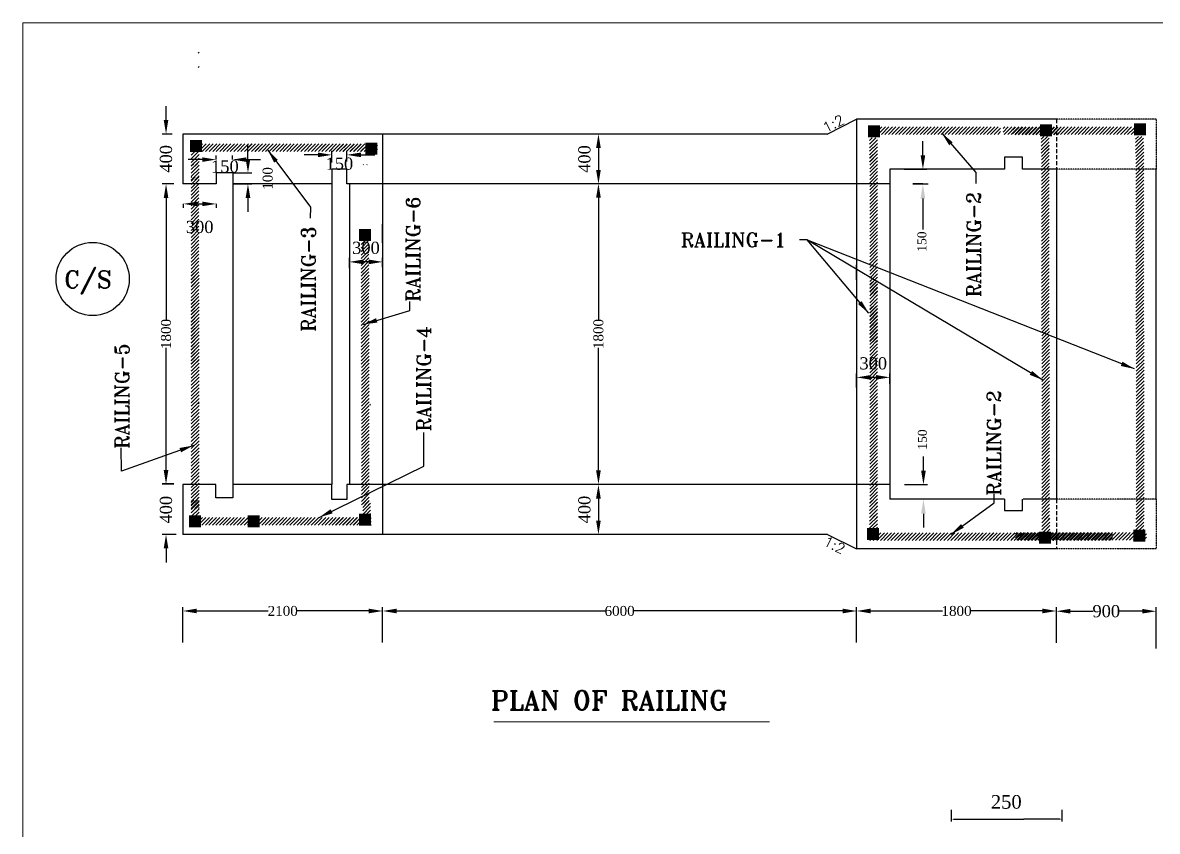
# Model space of a CAD drawing. Extents: x -298162 to 1078160, y -513173 to -216568.
# Drawn here: x 651292 to 679738, y -266409 to -246130 of the extents above; entities that cross this region are included whole.
import ezdxf

# ---------------------------------------------------------------- set-up
doc = ezdxf.new("R2010")
doc.units = 0
doc.header["$MEASUREMENT"] = 0
doc.linetypes.add('DASHED', pattern=[0.75, 0.5, -0.25])
doc.layers.get('0').update_dxf_attribs({"linetype": 'CONTINUOUS'})
doc.layers.get('DEFPOINTS').update_dxf_attribs({"linetype": 'CONTINUOUS'})
doc.layers.add('LINE', color=7, linetype='CONTINUOUS')
doc.styles.add('BIG', font='ROMANT.SHX')
doc.styles.add('SMALL', font='ROMANS.SHX')
doc.styles.get("Standard").update_dxf_attribs({"font": 'times.ttf', "height": 250})
doc.styles.add('TNR', font='times.ttf')
doc.dimstyles.new('3', dxfattribs={"dimtxt": 225, "dimasz": 350, "dimexe": 100, "dimexo": 25, "dimgap": 9, "dimtad": 0, "dimdec": 0, "dimzin": 0, "dimdsep": 46, "dimtxsty": 'Standard', "dimcen": 0, "dimclrt": 256, "dimadec": 0, "dimazin": 0, "dimtfac": 1, "dimtdec": 0, "dimtofl": 0, "dimtmove": 2, "dimatfit": 3, "dimfxl": 1, "dimtolj": 1, "dimtzin": 0, "dimarcsym": 0})

# ---------------------------------------------------------------- blocks, each defined once
blk = doc.blocks.new('*D258')
at = {"layer": 'DEFPOINTS', "color": 0, "lineweight": -2}
for p in [(655110, -257704), (654886, -258966), (655163, -258966)]:
    blk.add_point(p, dxfattribs=at)
at = {"layer": 'LINE', "color": 0, "lineweight": -2}
for p, q in [((654886, -257354), (654886, -257004)), ((655085, -257704), (654786, -257704)), ((655138, -258966), (654786, -258966)), ((654886, -259316), (654886, -259666))]:
    blk.add_line(p, q, dxfattribs=at)
for points in [[(654828, -257354), (654944, -257354), (654886, -257704)], [(654828, -259316), (654944, -259316), (654886, -258966)]]:
    blk.add_solid(points, dxfattribs=at)
at = {"layer": 'LINE', "insert": (654886, -258344), "char_height": 250, "attachment_point": 5, "rotation": 90}
blk.add_mtext('\\A1;{\\H1.222x;\\C7;400}', dxfattribs=at)
blk = doc.blocks.new('*D260')
at = {"layer": 'DEFPOINTS', "color": 0, "lineweight": -2}
for p in [(666209, -257713), (665727, -258966), (666209, -258966)]:
    blk.add_point(p, dxfattribs=at)
at = {"layer": 'LINE', "color": 0, "lineweight": -2}
for p, q in [((666184, -257713), (665627, -257713)), ((665727, -258063), (665727, -258616)), ((666184, -258966), (665627, -258966))]:
    blk.add_line(p, q, dxfattribs=at)
for points in [[(665668, -258063), (665785, -258063), (665727, -257713)], [(665668, -258616), (665785, -258616), (665727, -258966)]]:
    blk.add_solid(points, dxfattribs=at)
at = {"layer": 'LINE', "insert": (665377, -258340), "char_height": 250, "attachment_point": 5, "rotation": 90}
blk.add_mtext('\\A1;{\\H1.222x;\\C7;400}', dxfattribs=at)
blk = doc.blocks.new('*D261')
at = {"layer": 'DEFPOINTS', "color": 0, "lineweight": -2}
for p in [(672200, -255025), (672200, -255303), (673035, -255210)]:
    blk.add_point(p, dxfattribs=at)
at = {"layer": 'LINE', "color": 0, "lineweight": -2}
for p, q in [((672200, -255278), (672200, -254925)), ((672685, -255025), (672550, -255025)), ((673035, -255185), (673035, -254925))]:
    blk.add_line(p, q, dxfattribs=at)
for points in [[(672550, -254967), (672550, -255083), (672200, -255025)], [(672685, -254967), (672685, -255083), (673035, -255025)]]:
    blk.add_solid(points, dxfattribs=at)
at = {"layer": 'LINE', "insert": (672617, -254675), "char_height": 250, "attachment_point": 5}
blk.add_mtext('\\A1;{\\H1.222x;\\C7;300}', dxfattribs=at)
blk = doc.blocks.new('*D262')
at = {"layer": 'DEFPOINTS', "color": 0, "lineweight": -2}
for p in [(656142, -249588), (656553, -249564), (656553, -249588)]:
    blk.add_point(p, dxfattribs=at)
at = {"layer": 'LINE', "color": 0, "lineweight": -2}
for p, q in [((656142, -249563), (656142, -249464)), ((656553, -249563), (656553, -249464)), ((655792, -249564), (655442, -249564)), ((656903, -249564), (657253, -249564))]:
    blk.add_line(p, q, dxfattribs=at)
for points in [[(655792, -249506), (655792, -249622), (656142, -249564)], [(656903, -249506), (656903, -249622), (656553, -249564)]]:
    blk.add_solid(points, dxfattribs=at)
at = {"layer": 'LINE', "insert": (656363, -249738), "char_height": 250, "attachment_point": 5}
blk.add_mtext('\\A1;{\\H1.222x;\\C7;150}', dxfattribs=at)
blk = doc.blocks.new('*D263')
at = {"layer": 'DEFPOINTS', "color": 0, "lineweight": -2}
for p in [(655068, -248922), (654886, -250175), (655091, -250175)]:
    blk.add_point(p, dxfattribs=at)
at = {"layer": 'LINE', "color": 0, "lineweight": -2}
for p, q in [((654886, -248572), (654886, -248222)), ((655043, -248922), (654786, -248922)), ((655066, -250175), (654786, -250175)), ((654886, -250525), (654886, -250875))]:
    blk.add_line(p, q, dxfattribs=at)
for points in [[(654828, -248572), (654944, -248572), (654886, -248922)], [(654828, -250525), (654944, -250525), (654886, -250175)]]:
    blk.add_solid(points, dxfattribs=at)
at = {"layer": 'LINE', "insert": (654886, -249545), "char_height": 250, "attachment_point": 5, "rotation": 90}
blk.add_mtext('\\A1;{\\H1.222x;\\C7;400}', dxfattribs=at)
blk = doc.blocks.new('*D264')
at = {"layer": 'DEFPOINTS', "color": 0, "lineweight": -2}
for p in [(655319, -250651), (656142, -250651), (656142, -250675)]:
    blk.add_point(p, dxfattribs=at)
at = {"layer": 'LINE', "color": 0, "lineweight": -2}
for p, q in [((655319, -250676), (655319, -250775)), ((655669, -250675), (655792, -250675)), ((656142, -250676), (656142, -250775))]:
    blk.add_line(p, q, dxfattribs=at)
for points in [[(655669, -250617), (655669, -250733), (655319, -250675)], [(655792, -250617), (655792, -250733), (656142, -250675)]]:
    blk.add_solid(points, dxfattribs=at)
at = {"layer": 'LINE', "insert": (655730, -251255), "char_height": 250, "attachment_point": 5}
blk.add_mtext('\\A1;{\\H1.222x;\\C7;300}', dxfattribs=at)
blk = doc.blocks.new('*D266')
at = {"layer": 'DEFPOINTS', "color": 0, "lineweight": -2}
for p in [(666165, -248922), (665727, -250175), (666165, -250175)]:
    blk.add_point(p, dxfattribs=at)
at = {"layer": 'LINE', "color": 0, "lineweight": -2}
for p, q in [((666140, -248922), (665627, -248922)), ((665727, -249272), (665727, -249825)), ((666140, -250175), (665627, -250175))]:
    blk.add_line(p, q, dxfattribs=at)
for points in [[(665668, -249272), (665785, -249272), (665727, -248922)], [(665668, -249825), (665785, -249825), (665727, -250175)]]:
    blk.add_solid(points, dxfattribs=at)
at = {"layer": 'LINE', "insert": (665377, -249549), "char_height": 250, "attachment_point": 5, "rotation": 90}
blk.add_mtext('\\A1;{\\H1.222x;\\C7;400}', dxfattribs=at)
blk = doc.blocks.new('*D267')
at = {"layer": 'DEFPOINTS', "color": 0, "lineweight": -2}
for p in [(659482, -252129), (659482, -252311), (660317, -252288)]:
    blk.add_point(p, dxfattribs=at)
at = {"layer": 'LINE', "color": 0, "lineweight": -2}
for p, q in [((659482, -252286), (659482, -252029)), ((660317, -252263), (660317, -252029)), ((659967, -252129), (659832, -252129))]:
    blk.add_line(p, q, dxfattribs=at)
for points in [[(659832, -252070), (659832, -252187), (659482, -252129)], [(659967, -252070), (659967, -252187), (660317, -252129)]]:
    blk.add_solid(points, dxfattribs=at)
at = {"layer": 'LINE', "insert": (659899, -251779), "char_height": 250, "attachment_point": 5}
blk.add_mtext('\\A1;{\\H1.222x;\\C7;300}', dxfattribs=at)
blk = doc.blocks.new('*D268')
at = {"layer": 'DEFPOINTS', "color": 0, "lineweight": -2}
for p in [(659421, -249445), (659045, -249658), (659421, -249636)]:
    blk.add_point(p, dxfattribs=at)
at = {"layer": 'LINE', "color": 0, "lineweight": -2}
for p, q in [((658695, -249445), (658345, -249445)), ((659045, -249633), (659045, -249345)), ((659421, -249611), (659421, -249345)), ((659771, -249445), (660121, -249445))]:
    blk.add_line(p, q, dxfattribs=at)
for points in [[(658695, -249387), (658695, -249503), (659045, -249445)], [(659771, -249387), (659771, -249503), (659421, -249445)]]:
    blk.add_solid(points, dxfattribs=at)
at = {"layer": 'LINE', "insert": (659232, -249669), "char_height": 250, "attachment_point": 5}
blk.add_mtext('\\A1;{\\H1.222x;\\C7;150}', dxfattribs=at)
blk = doc.blocks.new('*D269')
at = {"layer": 'DEFPOINTS', "color": 0, "lineweight": -2}
for p in [(656559, -249896), (656940, -249896), (656559, -250175)]:
    blk.add_point(p, dxfattribs=at)
at = {"layer": 'LINE', "color": 0, "lineweight": -2}
for p, q in [((656940, -249546), (656940, -249196)), ((656584, -249896), (657040, -249896)), ((656584, -250175), (657040, -250175)), ((656940, -250525), (656940, -250875))]:
    blk.add_line(p, q, dxfattribs=at)
for points in [[(656882, -249546), (656999, -249546), (656940, -249896)], [(656882, -250525), (656999, -250525), (656940, -250175)]]:
    blk.add_solid(points, dxfattribs=at)
at = {"layer": 'LINE', "insert": (657435, -250036), "char_height": 250, "attachment_point": 5, "rotation": 90}
blk.add_mtext('\\A1;100', dxfattribs=at)
blk = doc.blocks.new('*D270')
at = {"layer": 'DEFPOINTS', "color": 0, "lineweight": -2}
for p in [(677209, -260890), (677209, -261706), (679709, -261852)]:
    blk.add_point(p, dxfattribs=at)
at = {"layer": 'LINE', "color": 0, "lineweight": -2}
for p, q in [((677209, -261681), (677209, -260790)), ((679709, -261827), (679709, -260790)), ((677559, -260890), (678129, -260890)), ((679359, -260890), (678790, -260890))]:
    blk.add_line(p, q, dxfattribs=at)
for points in [[(677559, -260831), (677559, -260948), (677209, -260890)], [(679359, -260831), (679359, -260948), (679709, -260890)]]:
    blk.add_solid(points, dxfattribs=at)
at = {"layer": 'LINE', "insert": (678459, -260890), "char_height": 250, "attachment_point": 5}
blk.add_mtext('\\A1;{\\H1.222x;\\C7;900}', dxfattribs=at)
blk = doc.blocks.new('*D434')
at = {"layer": 'DEFPOINTS', "color": 0, "lineweight": -2}
for p in [(666209, -250169), (665727, -257708), (666209, -257708)]:
    blk.add_point(p, dxfattribs=at)
at = {"layer": 'LINE', "color": 0, "lineweight": -2}
for p, q in [((666184, -250169), (665627, -250169)), ((665727, -250519), (665727, -253588)), ((665727, -257358), (665727, -254288)), ((666184, -257708), (665627, -257708))]:
    blk.add_line(p, q, dxfattribs=at)
for points in [[(665668, -250519), (665785, -250519), (665727, -250169)], [(665668, -257358), (665785, -257358), (665727, -257708)]]:
    blk.add_solid(points, dxfattribs=at)
at = {"layer": 'LINE', "insert": (665727, -253938), "char_height": 250, "attachment_point": 5, "rotation": 90}
blk.add_mtext('\\A1;1800', dxfattribs=at)
blk = doc.blocks.new('*D435')
at = {"layer": 'DEFPOINTS', "color": 0, "lineweight": -2}
for p in [(655105, -250175), (654886, -257698), (655105, -257698)]:
    blk.add_point(p, dxfattribs=at)
at = {"layer": 'LINE', "color": 0, "lineweight": -2}
for p, q in [((655080, -250175), (654786, -250175)), ((654886, -250525), (654886, -253587)), ((654886, -257348), (654886, -254286)), ((655080, -257698), (654786, -257698))]:
    blk.add_line(p, q, dxfattribs=at)
for points in [[(654828, -250525), (654944, -250525), (654886, -250175)], [(654828, -257348), (654944, -257348), (654886, -257698)]]:
    blk.add_solid(points, dxfattribs=at)
at = {"layer": 'LINE', "insert": (654886, -253937), "char_height": 250, "attachment_point": 5, "rotation": 90}
blk.add_mtext('\\A1;1800', dxfattribs=at)
blk = doc.blocks.new('*D436')
at = {"layer": 'DEFPOINTS', "color": 0, "lineweight": -2}
for p in [(655307, -260884), (655307, -261700), (660317, -261700)]:
    blk.add_point(p, dxfattribs=at)
at = {"layer": 'LINE', "color": 0, "lineweight": -2}
for p, q in [((655307, -261675), (655307, -260784)), ((660317, -261675), (660317, -260784)), ((655657, -260884), (657444, -260884)), ((659967, -260884), (658179, -260884))]:
    blk.add_line(p, q, dxfattribs=at)
for points in [[(655657, -260825), (655657, -260942), (655307, -260884)], [(659967, -260825), (659967, -260942), (660317, -260884)]]:
    blk.add_solid(points, dxfattribs=at)
at = {"layer": 'LINE', "insert": (657812, -260884), "char_height": 250, "attachment_point": 5}
blk.add_mtext('\\A1;2100', dxfattribs=at)
blk = doc.blocks.new('*D437')
at = {"layer": 'DEFPOINTS', "color": 0, "lineweight": -2}
for p in [(660317, -260884), (660317, -261700), (672200, -261700)]:
    blk.add_point(p, dxfattribs=at)
at = {"layer": 'LINE', "color": 0, "lineweight": -2}
for p, q in [((660317, -261675), (660317, -260784)), ((672200, -261675), (672200, -260784)), ((660667, -260884), (665895, -260884)), ((671850, -260884), (666622, -260884))]:
    blk.add_line(p, q, dxfattribs=at)
for points in [[(660667, -260825), (660667, -260942), (660317, -260884)], [(671850, -260825), (671850, -260942), (672200, -260884)]]:
    blk.add_solid(points, dxfattribs=at)
at = {"layer": 'LINE', "insert": (666258, -260884), "char_height": 250, "attachment_point": 5}
blk.add_mtext('\\A1;6000', dxfattribs=at)
blk = doc.blocks.new('*D438')
at = {"layer": 'DEFPOINTS', "color": 0, "lineweight": -2}
for p in [(672200, -260884), (672200, -261675), (677209, -261700)]:
    blk.add_point(p, dxfattribs=at)
at = {"layer": 'LINE', "color": 0, "lineweight": -2}
for p, q in [((672200, -261650), (672200, -260784)), ((677209, -261675), (677209, -260784)), ((672550, -260884), (674355, -260884)), ((676859, -260884), (675055, -260884))]:
    blk.add_line(p, q, dxfattribs=at)
for points in [[(672550, -260825), (672550, -260942), (672200, -260884)], [(676859, -260825), (676859, -260942), (677209, -260884)]]:
    blk.add_solid(points, dxfattribs=at)
at = {"layer": 'LINE', "insert": (674705, -260884), "char_height": 250, "attachment_point": 5}
blk.add_mtext('\\A1;1800', dxfattribs=at)

msp = doc.modelspace()

# ---------------------------------------------------------------- hatches: boundary and pattern name
at = {"layer": 'LINE', "lineweight": 5}
h = msp.add_hatch(dxfattribs=at)
h.set_pattern_fill('ANSI31', color=0, scale=500, style=0)
h.set_pattern_definition([(45, (240006.22, 701337.775), (-44.194174, 44.194174), [])])
h.paths.add_polyline_path([(655716.479, -246872.132), (655637.366, -246872.132, -0.040256084), (655716.479, -246905.356)], flags=17)
h.paths.add_polyline_path([(655716.479, -249300.016), (655519.762, -249300.016), (655519.762, -249721.526), (655716.479, -249721.526)])
h = msp.add_hatch(dxfattribs=at)
h.set_pattern_fill('ANSI31', color=0, scale=500, style=0)
h.set_pattern_definition([(45, (240006.22, 700978.775), (-44.194174, 44.194174), [])])
h.paths.add_polyline_path([(655716.479, -247231.132), (655637.366, -247231.132, -0.040256084), (655716.479, -247264.356)], flags=17)
h.paths.add_polyline_path([(655716.479, -249659.016), (655519.762, -249659.016), (655519.762, -250080.526), (655716.479, -250080.526)])
at = {"layer": 'LINE'}
for points in [[(672788.971, -248704.07), (672488.971, -248704.07), (672488.971, -249004.07), (672788.971, -249004.07)], [(677099.77, -248676.703), (676799.77, -248676.703), (676799.77, -248976.703), (677099.77, -248976.703)], [(679453.55, -248658.023), (679153.55, -248658.023), (679153.55, -248958.023), (679453.55, -248958.023)], [(655785.195, -249070.378), (655485.195, -249070.378), (655485.195, -249370.378), (655785.195, -249370.378)], [(660184.267, -249136.668), (659884.267, -249136.668), (659884.267, -249436.668), (660184.267, -249436.668)], [(660021.102, -251306.341), (659721.102, -251306.341), (659721.102, -251606.341), (660021.102, -251606.341)], [(655761.765, -258481.775), (655461.765, -258481.775), (655461.765, -258781.775), (655761.765, -258781.775)], [(657235.383, -258481.775), (656935.383, -258481.775), (656935.383, -258781.775), (657235.383, -258781.775)], [(660021.722, -258441.13), (659721.722, -258441.13), (659721.722, -258741.13), (660021.722, -258741.13)], [(672761.69, -258801.703), (672461.69, -258801.703), (672461.69, -259101.703), (672761.69, -259101.703)], [(679440.276, -258843.926), (679140.276, -258843.926), (679140.276, -259143.926), (679440.276, -259143.926)], [(677075.437, -258891.704), (676775.437, -258891.704), (676775.437, -259191.704), (677075.437, -259191.704)]]:
    msp.add_hatch(color=0, dxfattribs=at).paths.add_polyline_path(points)
at = {"layer": 'LINE', "lineweight": 5}
h = msp.add_hatch(dxfattribs=at)
h.set_pattern_fill('ANSI31', color=0, scale=500, style=0)
h.set_pattern_definition([(45, (260361.63, 673094.05), (-44.194174, 44.194174), [])])
h.paths.add_polyline_path([(675809.301, -248935.442), (675809.301, -248745.478), (672524.762, -248745.478), (672524.762, -248935.442)])
h.paths.add_polyline_path([(676364.762, -248940.162), (676364.762, -248750.198), (676109.301, -248750.198), (676109.301, -248940.162)])
h.paths.add_polyline_path([(677281.436, -248940.162), (677281.436, -248750.198), (676364.762, -248750.198), (676364.762, -248940.162)])
h = msp.add_hatch(dxfattribs=at)
h.set_pattern_fill('ANSI31', color=0, scale=500, style=0)
h.set_pattern_definition([(45, (263706.59, 673094.05), (-44.194174, 44.194174), [])])
h.paths.add_polyline_path([(679154.262, -248935.442), (679154.262, -248745.478), (675869.724, -248745.478), (675869.724, -248935.442)])
h = msp.add_hatch(dxfattribs=at)
h.set_pattern_fill('ANSI31', color=0, scale=500, style=0)
h.set_pattern_definition([(45, (261319.877, 699629.88), (-44.194174, 44.194174), [])])
h.paths.add_polyline_path([(677030.135, -249561.056, -0.071588488), (676886.534, -249611.068), (676833.418, -249611.068), (676833.418, -253920.025), (676951.021, -253920.025), (677030.135, -253920.025)])
h.paths.add_polyline_path([(677030.135, -249199.293), (676833.418, -249199.293), (676833.418, -249611.068), (676886.534, -249611.068, 0.071588488), (677030.135, -249561.056)])
h.paths.add_polyline_path([(677030.135, -248893.864), (676833.418, -248893.864), (676833.418, -248899.293), (677030.135, -248899.293)])
h = msp.add_hatch(dxfattribs=at)
h.set_pattern_fill('ANSI31', color=0, scale=500, style=0)
h.set_pattern_definition([(45, (263688.78, 699629.88), (-44.194174, 44.194174), [])])
h.paths.add_polyline_path([(679399.035, -249561.056, -0.071588488), (679255.435, -249611.068), (679202.319, -249611.068), (679202.319, -253920.025), (679319.922, -253920.025), (679399.035, -253920.025)])
h.paths.add_polyline_path([(679399.035, -249199.293), (679202.319, -249199.293), (679202.319, -249611.068), (679255.435, -249611.068, 0.071588488), (679399.035, -249561.056)])
h.paths.add_polyline_path([(679399.035, -248893.864), (679202.319, -248893.864), (679202.319, -248899.293), (679399.035, -248899.293)])
h = msp.add_hatch(dxfattribs=at)
h.set_pattern_fill('ANSI31', color=0, scale=500, style=0)
h.set_pattern_definition([(45, (243421.27, 672671.3), (-44.194174, 44.194174), [])])
h.paths.add_polyline_path([(658868.942, -249358.193), (658868.942, -249168.23), (655584.403, -249168.23), (655584.403, -249358.193)])
h.paths.add_polyline_path([(659424.403, -249362.913), (659424.403, -249172.95), (659168.942, -249172.95), (659168.942, -249362.913)])
h.paths.add_polyline_path([(660187.897, -249362.913), (660187.897, -249172.95), (659424.403, -249172.95), (659424.403, -249362.913)])
h = msp.add_hatch(dxfattribs=at)
h.set_pattern_fill('ANSI31', color=0, scale=500, style=0)
h.set_pattern_definition([(45, (244658.78, 672671.3), (-44.194174, 44.194174), [])])
h.paths.add_polyline_path([(660106.454, -249358.193), (660106.454, -249168.23), (656821.915, -249168.23), (656821.915, -249358.193)])
h = msp.add_hatch(dxfattribs=at)
h.set_pattern_fill('ANSI31', color=0, scale=500, style=0)
h.set_pattern_definition([(45, (257011.88, 701616.75), (-44.194174, 44.194174), [])])
h.paths.add_polyline_path([(672722.139, -249021.04), (672525.423, -249021.04), (672525.423, -249442.549), (672722.139, -249442.549)])
h = msp.add_hatch(dxfattribs=at)
h.set_pattern_fill('ANSI31', color=0, scale=500, style=0)
h.set_pattern_definition([(45, (257014.936, 699407.88), (-44.194174, 44.194174), [])])
h.paths.add_polyline_path([(672725.194, -249783.056, -0.071588488), (672581.593, -249833.068), (672528.478, -249833.068), (672528.478, -254142.025), (672646.081, -254142.025), (672725.194, -254142.025)])
h.paths.add_polyline_path([(672725.194, -249421.293), (672528.478, -249421.293), (672528.478, -249833.068), (672581.593, -249833.068, 0.071588488), (672725.194, -249783.056)])
h.paths.add_polyline_path([(672725.194, -249115.864), (672528.478, -249115.864), (672528.478, -249121.293), (672725.194, -249121.293)])
h = msp.add_hatch(dxfattribs=at)
h.set_pattern_fill('ANSI31', color=0, scale=500, style=0)
h.set_pattern_definition([(45, (261312.93, 701654.75), (-44.194174, 44.194174), [])])
h.paths.add_polyline_path([(677023.186, -248983.04), (676826.47, -248983.04), (676826.47, -249404.549), (677023.186, -249404.549)])
h = msp.add_hatch(dxfattribs=at)
h.set_pattern_fill('ANSI31', color=0, scale=500, style=0)
h.set_pattern_definition([(45, (263681.88, 701654.75), (-44.194174, 44.194174), [])])
h.paths.add_polyline_path([(679392.139, -248983.04), (679195.423, -248983.04), (679195.423, -249404.549), (679392.139, -249404.549)])
h = msp.add_hatch(dxfattribs=at)
h.set_pattern_fill('ANSI31', color=0, scale=500, style=0)
h.set_pattern_definition([(45, (257011.88, 701439.75), (-44.194174, 44.194174), [])])
h.paths.add_polyline_path([(672722.139, -249198.04), (672525.423, -249198.04), (672525.423, -249619.549), (672722.139, -249619.549)])
h = msp.add_hatch(dxfattribs=at)
h.set_pattern_fill('ANSI31', color=0, scale=500, style=0)
h.set_pattern_definition([(45, (239998.7, 698835.73), (-44.194174, 44.194174), [])])
h.paths.add_polyline_path([(655708.958, -250355.207, -0.071588488), (655565.357, -250405.219), (655512.242, -250405.219), (655512.242, -254714.175), (655629.845, -254714.175), (655708.958, -254714.175)])
h.paths.add_polyline_path([(655708.958, -249993.443), (655512.242, -249993.443), (655512.242, -250405.219), (655565.357, -250405.219, 0.071588488), (655708.958, -250355.207)])
h.paths.add_polyline_path([(655708.958, -249688.014), (655512.242, -249688.014), (655512.242, -249693.443), (655708.958, -249693.443)])
h = msp.add_hatch(dxfattribs=at)
h.set_pattern_fill('ANSI31', color=0, scale=500, style=0)
h.set_pattern_definition([(45, (244263.6, 698835.73), (-44.194174, 44.194174), [])])
h.paths.add_polyline_path([(659973.86, -249688.014), (659777.144, -249688.014), (659777.144, -249693.443), (659973.86, -249693.443)])
h.paths.add_polyline_path([(659973.86, -251357.324), (659777.144, -251354.085), (659777.144, -254714.175), (659973.86, -254714.175)])
h = msp.add_hatch(dxfattribs=at)
h.set_pattern_fill('ANSI31', color=0, scale=500, style=0)
h.set_pattern_definition([(45, (240005.13, 701142.3), (-44.194174, 44.194174), [])])
h.paths.add_polyline_path([(655715.386, -253388.64, -0.071588488), (655571.786, -253438.652), (655518.67, -253438.652), (655518.67, -257747.609), (655636.273, -257747.609), (655715.386, -257747.609)])
h.paths.add_polyline_path([(655715.386, -257780.834, 0.040256084), (655636.273, -257747.609), (655627.012, -257747.609), (655518.67, -257747.609), (655518.67, -258066.877), (655715.386, -258066.877)])
h.paths.add_polyline_path([(655715.386, -257747.609), (655636.273, -257747.609, -0.040256084), (655715.386, -257780.834)], flags=17)
h.paths.add_polyline_path([(655715.386, -253026.877), (655518.67, -253026.877), (655518.67, -253438.652), (655571.786, -253438.652, 0.071588488), (655715.386, -253388.64)])
h.paths.add_polyline_path([(655715.386, -252440.834, 0.040256084), (655636.273, -252407.609), (655518.67, -252407.609), (655518.67, -252726.877), (655715.386, -252726.877)])
h = msp.add_hatch(dxfattribs=at)
h.set_pattern_fill('ANSI31', color=0, scale=500, style=0)
h.set_pattern_definition([(45, (244270.03, 701142.3), (-44.194174, 44.194174), [])])
h.paths.add_polyline_path([(659980.289, -253388.64, -0.071588488), (659836.688, -253438.652), (659783.572, -253438.652), (659783.572, -257747.609), (659901.176, -257747.609), (659980.289, -257747.609)])
h.paths.add_polyline_path([(659980.289, -257780.834, 0.040256084), (659901.176, -257747.609), (659891.914, -257747.609), (659783.572, -257747.609), (659783.572, -258066.877), (659980.289, -258066.877)])
h.paths.add_polyline_path([(659980.289, -257747.609), (659901.176, -257747.609, -0.040256084), (659980.289, -257780.834)], flags=17)
h.paths.add_polyline_path([(659980.289, -253026.877), (659783.572, -253026.877), (659783.572, -253438.652), (659836.688, -253438.652, 0.071588488), (659980.289, -253388.64)])
h.paths.add_polyline_path([(659980.289, -252440.834, 0.040256084), (659901.176, -252407.609), (659783.572, -252407.609), (659783.572, -252726.877), (659980.289, -252726.877)])
h = msp.add_hatch(dxfattribs=at)
h.set_pattern_fill('ANSI31', color=0, scale=500, style=0)
h.set_pattern_definition([(45, (257014.936, 700923.88), (-44.194174, 44.194174), [])])
h.paths.add_polyline_path([(672725.194, -253607.056, -0.071588488), (672581.593, -253657.068), (672528.478, -253657.068), (672528.478, -257966.025), (672646.081, -257966.025), (672725.194, -257966.025)])
h.paths.add_polyline_path([(672725.194, -257999.25, 0.040256084), (672646.081, -257966.025), (672636.819, -257966.025), (672528.478, -257966.025), (672528.478, -258285.293), (672725.194, -258285.293)])
h.paths.add_polyline_path([(672725.194, -257966.025), (672646.081, -257966.025, -0.040256084), (672725.194, -257999.25)], flags=17)
h.paths.add_polyline_path([(672725.194, -253245.293), (672528.478, -253245.293), (672528.478, -253657.068), (672581.593, -253657.068, 0.071588488), (672725.194, -253607.056)])
h.paths.add_polyline_path([(672725.194, -252659.25, 0.040256084), (672646.081, -252626.025), (672528.478, -252626.025), (672528.478, -252945.293), (672725.194, -252945.293)])
h = msp.add_hatch(dxfattribs=at)
h.set_pattern_fill('ANSI31', color=0, scale=500, style=0)
h.set_pattern_definition([(45, (261327.877, 694954.88), (-44.194174, 44.194174), [])])
h.paths.add_polyline_path([(677038.135, -254236.056, -0.071588488), (676894.534, -254286.068), (676841.418, -254286.068), (676841.418, -258595.025), (676959.021, -258595.025), (677038.135, -258595.025)])
h.paths.add_polyline_path([(677038.135, -253874.293), (676841.418, -253874.293), (676841.418, -254286.068), (676894.534, -254286.068, 0.071588488), (677038.135, -254236.056)])
h.paths.add_polyline_path([(677038.135, -253568.864), (676841.418, -253568.864), (676841.418, -253574.293), (677038.135, -253574.293)])
h = msp.add_hatch(dxfattribs=at)
h.set_pattern_fill('ANSI31', color=0, scale=500, style=0)
h.set_pattern_definition([(45, (263696.78, 694954.88), (-44.194174, 44.194174), [])])
h.paths.add_polyline_path([(679407.035, -254236.056, -0.071588488), (679263.435, -254286.068), (679210.319, -254286.068), (679210.319, -258595.025), (679327.922, -258595.025), (679407.035, -258595.025)])
h.paths.add_polyline_path([(679407.035, -253874.293), (679210.319, -253874.293), (679210.319, -254286.068), (679263.435, -254286.068, 0.071588488), (679407.035, -254236.056)])
h.paths.add_polyline_path([(679407.035, -253568.864), (679210.319, -253568.864), (679210.319, -253574.293), (679407.035, -253574.293)])
h = msp.add_hatch(dxfattribs=at)
h.set_pattern_fill('ANSI31', color=0, scale=500, style=0)
h.set_pattern_definition([(45, (244270.22, 692835.125), (-44.194174, 44.194174), [])])
h.paths.add_polyline_path([(659980.479, -255374.782), (659901.366, -255374.782, -0.040256084), (659980.479, -255408.006)], flags=17)
h.paths.add_polyline_path([(659980.479, -257802.666), (659783.762, -257802.666), (659783.762, -258224.176), (659980.479, -258224.176)])
h = msp.add_hatch(dxfattribs=at)
h.set_pattern_fill('ANSI31', color=0, scale=500, style=0)
h.set_pattern_definition([(45, (240006.22, 692746.125), (-44.194174, 44.194174), [])])
h.paths.add_polyline_path([(655716.479, -255463.782), (655637.366, -255463.782, -0.040256084), (655716.479, -255497.006)], flags=17)
h.paths.add_polyline_path([(655716.479, -257891.666), (655519.762, -257891.666), (655519.762, -258313.176), (655716.479, -258313.176)])
h = msp.add_hatch(dxfattribs=at)
h.set_pattern_fill('ANSI31', color=0, scale=500, style=0)
h.set_pattern_definition([(45, (240006.22, 692544.125), (-44.194174, 44.194174), [])])
h.paths.add_polyline_path([(655716.479, -255665.782), (655637.366, -255665.782, -0.040256084), (655716.479, -255699.006)], flags=17)
h.paths.add_polyline_path([(655716.479, -258093.666), (655519.762, -258093.666), (655519.762, -258515.176), (655716.479, -258515.176)])
h = msp.add_hatch(dxfattribs=at)
h.set_pattern_fill('ANSI31', color=0, scale=500, style=0)
h.set_pattern_definition([(45, (244303.22, 692509.125), (-44.194174, 44.194174), [])])
h.paths.add_polyline_path([(660013.479, -255700.782), (659934.366, -255700.782, -0.040256084), (660013.479, -255734.006)], flags=17)
h.paths.add_polyline_path([(660013.479, -258128.666), (659816.762, -258128.666), (659816.762, -258550.176), (660013.479, -258550.176)])
h = msp.add_hatch(dxfattribs=at)
h.set_pattern_fill('ANSI31', color=0, scale=500, style=0)
h.set_pattern_definition([(45, (257009.08, 692521.275), (-44.194174, 44.194174), [])])
h.paths.add_polyline_path([(672719.337, -255688.632), (672640.224, -255688.632, -0.040256084), (672719.337, -255721.856)], flags=17)
h.paths.add_polyline_path([(672719.337, -258116.516), (672522.621, -258116.516), (672522.621, -258538.025), (672719.337, -258538.025)])
h = msp.add_hatch(dxfattribs=at)
h.set_pattern_fill('ANSI31', color=0, scale=500, style=0)
h.set_pattern_definition([(45, (257009.08, 692254.275), (-44.194174, 44.194174), [])])
h.paths.add_polyline_path([(672719.337, -255955.632), (672640.224, -255955.632, -0.040256084), (672719.337, -255988.856)], flags=17)
h.paths.add_polyline_path([(672719.337, -258383.516), (672522.621, -258383.516), (672522.621, -258805.025), (672719.337, -258805.025)])
h = msp.add_hatch(dxfattribs=at)
h.set_pattern_fill('ANSI31', color=0, scale=500, style=0)
h.set_pattern_definition([(45, (261332.89, 692120.275), (-44.194174, 44.194174), [])])
h.paths.add_polyline_path([(677043.146, -256089.632), (676964.033, -256089.632, -0.040256084), (677043.146, -256122.856)], flags=17)
h.paths.add_polyline_path([(677043.146, -258517.516), (676846.429, -258517.516), (676846.429, -258939.025), (677043.146, -258939.025)])
h = msp.add_hatch(dxfattribs=at)
h.set_pattern_fill('ANSI31', color=0, scale=500, style=0)
h.set_pattern_definition([(45, (263689.08, 692120.275), (-44.194174, 44.194174), [])])
h.paths.add_polyline_path([(679399.337, -256089.632), (679320.224, -256089.632, -0.040256084), (679399.337, -256122.856)], flags=17)
h.paths.add_polyline_path([(679399.337, -258517.516), (679202.621, -258517.516), (679202.621, -258939.025), (679399.337, -258939.025)])
h = msp.add_hatch(dxfattribs=at)
h.set_pattern_fill('ANSI31', color=0, scale=500, style=0)
h.set_pattern_definition([(45, (243325.41, 663301.11), (-44.194174, 44.194174), [])])
h.paths.add_polyline_path([(658773.083, -258728.378), (658773.083, -258538.415), (655488.544, -258538.415), (655488.544, -258728.378)])
h.paths.add_polyline_path([(659328.544, -258733.098), (659328.544, -258543.135), (659073.083, -258543.135), (659073.083, -258733.098)])
h.paths.add_polyline_path([(660029.314, -258733.098), (660029.314, -258543.135), (659328.544, -258543.135), (659328.544, -258733.098)])
h = msp.add_hatch(dxfattribs=at)
h.set_pattern_fill('ANSI31', color=0, scale=500, style=0)
h.set_pattern_definition([(45, (244739.61, 663301.11), (-44.194174, 44.194174), [])])
h.paths.add_polyline_path([(660029.314, -258728.378), (660029.314, -258538.415), (656902.745, -258538.415), (656902.745, -258728.378)])
h = msp.add_hatch(dxfattribs=at)
h.set_pattern_fill('ANSI31', color=0, scale=500, style=0)
h.set_pattern_definition([(45, (260337.295, 662915.435), (-44.194174, 44.194174), [])])
h.paths.add_polyline_path([(675784.967, -259114.055), (675784.967, -258924.092), (672500.429, -258924.092), (672500.429, -259114.055)])
h.paths.add_polyline_path([(676340.429, -259118.775), (676340.429, -258928.812), (676084.967, -258928.812), (676084.967, -259118.775)])
h.paths.add_polyline_path([(677257.103, -259118.775), (677257.103, -258928.812), (676340.429, -258928.812), (676340.429, -259118.775)])
h = msp.add_hatch(dxfattribs=at)
h.set_pattern_fill('ANSI31', color=0, scale=500, style=0)
h.set_pattern_definition([(45, (263163.257, 662915.435), (-44.194174, 44.194174), [])])
h.paths.add_polyline_path([(678610.929, -259114.055), (678610.929, -258924.092), (675326.39, -258924.092), (675326.39, -259114.055)])
h = msp.add_hatch(dxfattribs=at)
h.set_pattern_fill('ANSI31', color=0, scale=500, style=0)
h.set_pattern_definition([(45, (264021.257, 662922.435), (-44.194174, 44.194174), [])])
h.paths.add_polyline_path([(679468.929, -259107.055), (679468.929, -258917.092), (676184.39, -258917.092), (676184.39, -259107.055)])

# ---------------------------------------------------------------- linework, layer by layer
at = {"color": 0, "linetype": 'DASHED'}
for p, q in [((679709.312, -248553.395), (677209.312, -248553.395)), ((679709.312, -248553.395), (679709.312, -249805.745)), ((679709.312, -248553.395), (679709.312, -249534.395)), ((679709.312, -248553.395), (679709.312, -249534.395)), ((679709.312, -249805.745), (677209.312, -249805.745)), ((679709.312, -258076.723), (677209.312, -258076.723)), ((679709.312, -258076.723), (679709.312, -259329.073)), ((679709.312, -259329.073), (677209.312, -259329.073))]:
    msp.add_line(p, q, dxfattribs=at)
at = {"color": 0, "linetype": 'ByBlock', "lineweight": -2}
for p, q in [((674580.385, -266159.181), (674580.385, -265872.23)), ((677350.611, -266159.181), (677350.611, -265872.23)), ((674626.667, -266103.642), (676394.458, -266103.642)), ((677304.329, -266103.642), (676394.458, -266103.642))]:
    msp.add_line(p, q, dxfattribs=at)
at = {"color": 0, "lineweight": 15}
msp.add_lwpolyline([(651292.312, -288827.221), (711671.661, -288827.221), (711671.661, -246130.395), (651292.312, -246130.395)], close=True, dxfattribs=at)
msp.add_lwpolyline([(663104.928, -263659.886), (670016.072, -263659.886)], dxfattribs=at)
at = {"color": 0, "linetype": 'ByBlock', "lineweight": -2}
for points in [[(674626.667, -266095.929), (674626.667, -266111.356), (674580.385, -266103.642)], [(677304.329, -266095.929), (677304.329, -266111.356), (677350.611, -266103.642)]]:
    msp.add_solid(points, dxfattribs=at)
at = {"layer": 'LINE', "color": 0}
for p, q in [((671462.022, -248922.341), (672199.912, -248553.395)), ((672199.912, -248553.395), (672199.912, -254223.19)), ((677209.312, -248553.395), (672199.912, -248553.395)), ((671462.022, -248922.341), (655307.102, -248922.341)), ((655307.102, -248922.341), (655307.102, -250174.691)), ((660316.502, -248922.341), (660316.502, -258965.763)), ((673861.596, -249455.745), (673861.596, -249105.745)), ((675904.952, -249505.254), (675904.952, -249805.745)), ((676361.149, -249505.254), (675904.952, -249505.254)), ((676361.149, -249805.745), (676361.149, -249505.254)), ((656559.452, -249896.391), (656142.002, -249896.391)), ((656142.002, -249896.391), (656142.002, -250174.691)), ((656559.452, -249896.391), (656559.452, -250174.691)), ((659046.25, -249800.239), (659046.25, -250174.691)), ((659421.27, -249800.239), (659046.25, -249800.239)), ((659421.27, -250174.691), (659421.27, -249800.239)), ((673034.812, -249805.745), (673034.812, -254223.19)), ((675904.952, -249805.745), (673034.812, -249805.745)), ((674314.793, -249805.745), (673034.812, -249805.745)), ((673388.01, -249805.745), (673961.596, -249805.745)), ((675904.952, -249805.745), (674770.991, -249805.745)), ((675904.952, -249805.745), (675843.023, -249805.745)), ((677209.312, -249805.745), (676361.149, -249805.745)), ((677209.312, -249805.745), (676374.412, -249805.745)), ((656142.002, -250174.691), (655307.102, -250174.691)), ((659046.25, -250174.691), (656559.452, -250174.691)), ((656559.452, -250174.691), (656559.452, -257713.413)), ((659046.25, -250174.691), (659046.25, -257713.413)), ((673034.812, -250174.691), (659421.27, -250174.691)), ((659481.602, -250174.691), (659481.602, -254223.19)), ((673861.596, -250174.691), (673610.435, -250174.691)), ((673610.435, -250174.691), (673994.953, -250174.691)), ((673861.596, -250541.586), (673861.596, -251320.076)), ((660316.502, -251651.153), (660316.502, -251181.272)), ((672199.912, -252575.054), (672199.912, -252203.894)), ((659481.602, -254223.05), (659481.602, -257713.413)), ((672199.912, -254223.05), (672199.912, -259329.073)), ((673034.812, -254223.05), (673034.812, -258076.723)), ((673875.073, -257363.413), (673875.073, -257013.413)), ((655307.102, -257713.413), (655307.102, -258965.763)), ((656131.443, -257713.413), (655307.102, -257713.413)), ((656131.443, -258048.513), (656131.443, -257713.413)), ((656564.159, -257713.413), (656564.159, -258048.513)), ((659046.25, -257713.413), (656564.159, -257713.413)), ((659046.25, -258087.865), (659046.25, -257713.413)), ((673034.812, -257713.413), (659420.081, -257713.413)), ((659420.081, -257713.413), (659420.081, -258087.865)), ((673401.487, -257713.413), (673975.073, -257713.413)), ((656564.159, -258048.513), (656131.443, -258048.513)), ((659420.081, -258087.865), (659046.25, -258087.865)), ((675904.952, -258076.723), (673034.812, -258076.723)), ((674314.793, -258076.723), (673411.742, -258076.723)), ((675904.952, -258076.723), (674770.991, -258076.723)), ((675904.952, -258076.723), (675843.023, -258076.723)), ((675904.952, -258076.723), (675904.952, -258366.551)), ((676361.149, -258366.551), (676361.149, -258076.723)), ((677209.312, -258076.723), (676374.412, -258076.723)), ((673875.073, -258443.619), (673875.073, -258793.619)), ((675904.952, -258366.551), (676361.149, -258366.551)), ((671473.292, -258965.763), (655307.102, -258965.763)), ((671473.292, -258965.763), (672199.912, -259329.073)), ((677209.312, -259329.073), (672199.912, -259329.073))]:
    msp.add_line(p, q, dxfattribs=at)
at = {"layer": 'LINE', "color": 0, "linetype": 'DASHED', "ltscale": 200}
for p, q in [((677209.312, -248553.395), (677209.312, -249805.745)), ((677209.312, -258076.723), (677209.312, -259329.073))]:
    msp.add_line(p, q, dxfattribs=at)
at = {"layer": 'LINE', "color": 0, "linetype": 'ByBlock', "lineweight": -2}
for p, q in [((677209.312, -249805.745), (677209.312, -258076.723)), ((679709.312, -258076.723), (679709.312, -249805.745))]:
    msp.add_line(p, q, dxfattribs=at)
at = {"layer": 'LINE', "color": 0}
msp.add_circle((653046.448, -252558.556), 918.613, dxfattribs=at)
for points in [[(673803.262, -249455.745), (673919.929, -249455.745), (673861.596, -249805.745)], [(673803.262, -250541.586), (673919.929, -250541.586), (673861.596, -250174.691)], [(673816.74, -257363.413), (673933.407, -257363.413), (673875.073, -257713.413)], [(673816.74, -258443.619), (673933.407, -258443.619), (673875.073, -258076.723)]]:
    msp.add_solid(points, dxfattribs=at)

# ---------------------------------------------------------------- texts
at = {"color": 0, "lineweight": 15, "style": 'BIG'}
for s, p in [('RAILING-6', (661257.178, -253131.273)), ('RAILING-2', (675313.731, -253014.239)), ('RAILING-3', (658630.99, -253881.69)), ('RAILING-4', (661525.977, -256375.498)), ('RAILING-5', (653960.351, -256813.514)), ('RAILING-2', (675818.711, -257989.52))]:
    msp.add_text(s, height=350, rotation=90, dxfattribs=at).set_placement(p)
for s, height, p in [('RAILING-1', 350, (667791.189, -251750.177)), ('PLAN OF RAILING', 480, (663028.527, -263362.541))]:
    msp.add_text(s, height=height, dxfattribs=at).set_placement(p)
at = {"color": 0, "linetype": 'ByBlock', "lineweight": -2, "ltscale": 0.5, "style": 'TNR'}
msp.add_text('250', height=341.2611, dxfattribs=at).set_placement((675565.034, -265842.036))
at = {"layer": 'LINE', "color": 0, "style": 'SMALL'}
for rotation, p in [(26.7496885, (671431.156, -248894.003)), (333.177683, (671346.637, -259221.786))]:
    msp.add_text('1:2', height=253, rotation=rotation, dxfattribs=at).set_placement(p)
at = {"layer": 'LINE', "color": 0, "style": 'BIG'}
msp.add_text('C/S', height=435.6, dxfattribs=at).set_placement((652332.694, -252787.88))
at = {"layer": 'LINE', "color": 0, "char_height": 225, "attachment_point": 5, "rotation": 90}
for insert in [(673836.167, -251620.188), (673849.644, -256584.219)]:
    msp.add_mtext('\\A1;150', dxfattribs=dict(at, insert=insert))

# ---------------------------------------------------------------- dimensions: what is measured, and where the dimension line sits
at = {"layer": 'LINE', "color": 0}
for base, p1, p2, angle, text, picture, middle in [((654886.076, -250174.691), (655068.338, -248922.341), (655091.12, -250174.691), 90, '{\\H1.222x;\\C7;400}', '*D263', (654886.076, -249544.748)), ((656552.974, -249563.897), (656141.684, -249588.054), (656552.974, -249588.054), 180, '{\\H1.222x;\\C7;150}', '*D262', (656362.863, -249737.555)), ((659421.27, -249445.118), (659044.91, -249658), (659421.27, -249636), 180, '{\\H1.222x;\\C7;150}', '*D268', (659232.312, -249669.395)), ((654886.076, -258965.763), (655110.381, -257704.193), (655162.557, -258965.763), 90, '{\\H1.222x;\\C7;400}', '*D258', (654886.076, -258344.098))]:
    dim = msp.add_linear_dim(base=base, p1=p1, p2=p2, angle=angle, text=text, dimstyle='3', dxfattribs=at)
    dim.commit()
    dim.dimension.update_dxf_attribs({"geometry": picture, "text_midpoint": middle, "dimtype": 160})
for base, p1, p2, angle, text, picture, middle in [((665726.745, -250174.691), (666165.006, -248922.341), (666165.006, -250174.691), 90, '{\\H1.222x;\\C7;400}', '*D266', (665376.745, -249548.516)), ((654886.076, -257698.405), (655105.206, -250174.691), (655105.206, -257698.405), 90, '1800', '*D435', (654886.076, -253936.548)), ((656141.684, -250675.114), (655319.103, -250650.957), (656141.684, -250650.957), 180, '{\\H1.222x;\\C7;300}', '*D264', (655730.394, -251254.794)), ((659481.602, -252128.82), (660316.502, -252288.137), (659481.602, -252310.896), 180, '{\\H1.222x;\\C7;300}', '*D267', (659899.052, -251778.82)), ((672199.912, -255024.988), (673034.812, -255210.473), (672199.912, -255303.215), 180, '{\\H1.222x;\\C7;300}', '*D261', (672617.362, -254674.988)), ((665726.745, -258965.763), (666208.832, -257713.413), (666208.832, -258965.763), 90, '{\\H1.222x;\\C7;400}', '*D260', (665376.745, -258339.588)), ((655307.102, -260883.819), (660316.502, -261700.256), (655307.102, -261700.256), 180, '2100', '*D436', (657811.802, -260883.819)), ((660316.502, -260883.819), (672199.912, -261700.256), (660316.502, -261700.256), 180, '6000', '*D437', (666258.207, -260883.819)), ((672199.912, -260883.819), (677209.312, -261700.256), (672199.912, -261675.256), 180, '1800', '*D438', (674704.612, -260883.819)), ((677209.312, -260889.607), (679709.312, -261852), (677209.312, -261706.044), 180, '{\\H1.222x;\\C7;900}', '*D270', (678459.312, -260889.607))]:
    dim = msp.add_linear_dim(base=base, p1=p1, p2=p2, angle=angle, text=text, dimstyle='3', dxfattribs=at)
    dim.commit()
    dim.dimension.update_dxf_attribs({"geometry": picture, "text_midpoint": middle})
for base, p1, p2, text, override, picture, middle in [((656940.46, -249896.391), (656559.452, -250174.691), (656559.452, -249896.391), '100', {"dimfxl": 700}, '*D269', (657435.448, -250035.541)), ((665726.745, -257707.625), (666208.832, -250168.903), (666208.832, -257707.625), '1800', {"dimtxt": 300}, '*D434', (665726.745, -253938.264))]:
    dim = msp.add_linear_dim(base=base, p1=p1, p2=p2, angle=90, text=text, dimstyle='3', override=override, dxfattribs=at)
    dim.commit()
    dim.dimension.update_dxf_attribs({"geometry": picture, "text_midpoint": middle})

# ---------------------------------------------------------------- leaders
at = {"color": 0, "lineweight": 15}
for points in [[(674335.973, -248902.809), (675188.102, -249891.042), (675186.17, -250167.149)], [(657434.263, -249324.233), (658505.361, -250758.493), (658503.429, -251034.6)], [(672506.102, -253417.341), (670956.807, -251579.069), (670768.389, -251579.069)], [(676870.03, -255091.743), (670969.915, -251580.626), (670862.598, -251579.069)], [(679169.517, -254814.108), (670969.915, -251580.626), (670956.807, -251579.069)], [(659833.692, -253697.485), (661000.213, -253344.188), (661001.204, -253119.154)], [(658722.312, -258537.395), (661349.102, -257253.341), (661349.102, -256405.341)], [(655573.336, -256733.56), (653768.807, -257373.268), (653758.778, -256788.799)], [(674570.312, -258958.395), (675646.719, -258170.95), (675647.71, -257945.916)]]:
    msp.add_leader(points, dimstyle='3', override={"dimclrd": 7, "dimclre": 7, "dimlwe": 15}, dxfattribs=at)

doc.saveas('drawing.dxf')
